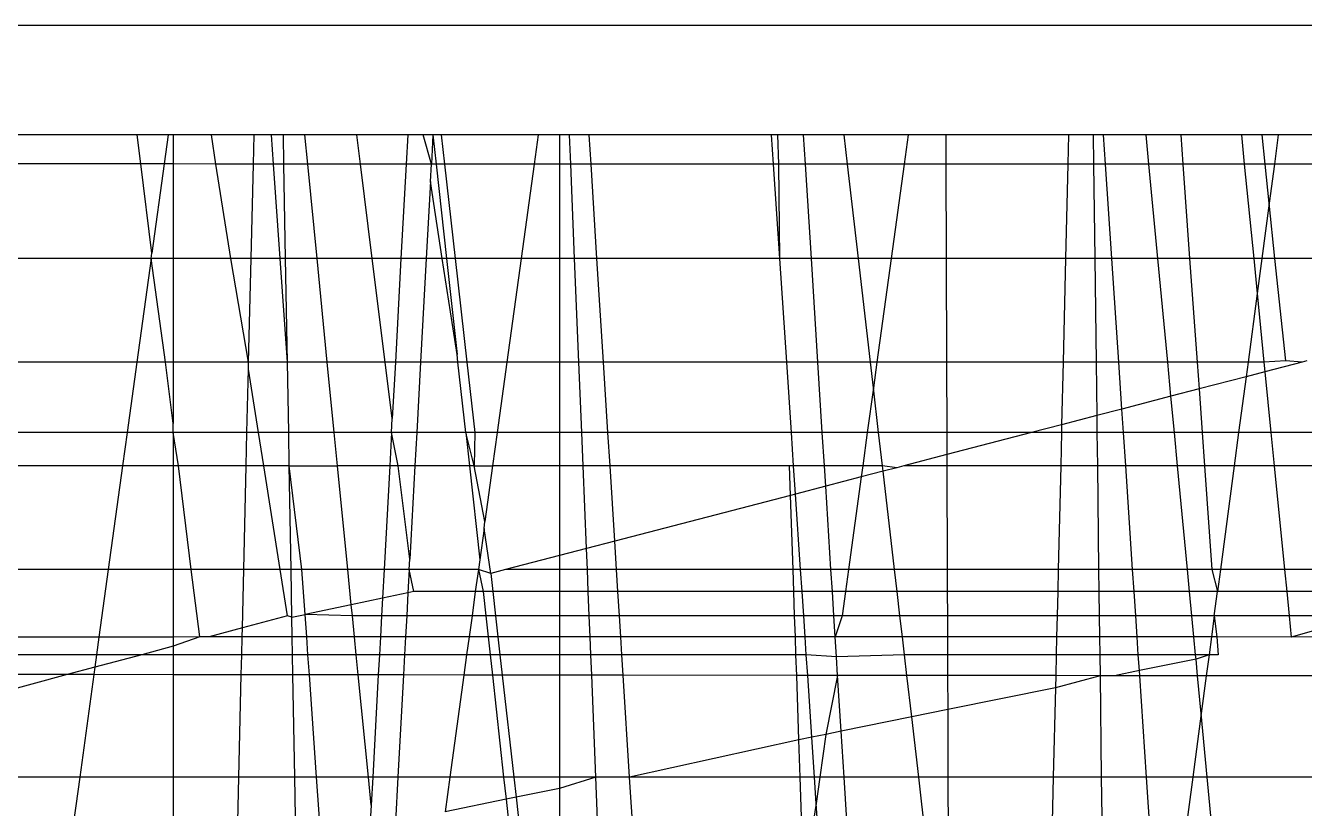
# Model space of a CAD drawing. Extents: x -24961 to 905641, y -154323 to 635957.
# Drawn here: x 437984.27 to 437991.99, y -143404.93 to -143400.2 of the extents above; entities that cross this region are included whole.
import ezdxf

# ---------------------------------------------------------------- set-up
doc = ezdxf.new("R2010")
doc.units = 0
doc.header["$LTSCALE"] = 1000
doc.header["$MEASUREMENT"] = 0

msp = doc.modelspace()

# ---------------------------------------------------------------- linework, layer by layer
for p, q in [((438002.0688, -143400.1998), (437977.7156, -143400.1998)), ((437984.9433, -143400.8593), (437983.8381, -143400.8593)), ((437984.9653, -143401.0356), (437984.9433, -143400.8593)), ((437985.1309, -143400.8593), (437984.9433, -143400.8593)), ((437985.1309, -143400.8593), (437985.1066, -143401.0356)), ((437985.1612, -143400.8593), (437985.1309, -143400.8593)), ((437985.1612, -143400.8593), (437985.1612, -143401.0356)), ((437985.3923, -143400.8593), (437985.1612, -143400.8593)), ((437985.4202, -143401.0357), (437985.3923, -143400.8593)), ((437985.6501, -143400.8593), (437985.3923, -143400.8593)), ((437985.6459, -143401.0357), (437985.6501, -143400.8593)), ((437985.7556, -143400.8593), (437985.6501, -143400.8593)), ((437985.768, -143401.0357), (437985.7556, -143400.8593)), ((437985.8276, -143400.8593), (437985.7556, -143400.8593)), ((437985.8307, -143401.0358), (437985.8276, -143400.8593)), ((437985.9566, -143400.8593), (437985.8276, -143400.8593)), ((437985.9741, -143401.0358), (437985.9566, -143400.8593)), ((437986.2708, -143400.8593), (437985.9566, -143400.8593)), ((437986.2929, -143401.0359), (437986.2708, -143400.8593)), ((437986.5783, -143400.8593), (437986.2708, -143400.8593)), ((437986.5783, -143400.8593), (437986.5687, -143401.0359)), ((437986.6719, -143400.8593), (437986.5783, -143400.8593)), ((437986.7211, -143401.036), (437986.6719, -143400.8593)), ((437986.7308, -143400.8593), (437986.6719, -143400.8593)), ((437986.7308, -143400.8593), (437986.7211, -143401.036)), ((437986.7308, -143400.8593), (437986.7502, -143401.036)), ((437986.7807, -143400.8593), (437986.7308, -143400.8593)), ((437986.7807, -143400.8593), (437986.8007, -143401.036)), ((437987.366, -143400.8593), (437986.7807, -143400.8593)), ((437987.366, -143400.8593), (437987.3417, -143401.0361)), ((437987.4945, -143400.8593), (437987.366, -143400.8593)), ((437987.4945, -143400.8593), (437987.4945, -143401.0361)), ((437987.5555, -143400.8593), (437987.4945, -143400.8593)), ((437987.5627, -143401.0361), (437987.5555, -143400.8593)), ((437987.6742, -143400.8593), (437987.5555, -143400.8593)), ((437987.6853, -143401.0362), (437987.6742, -143400.8593)), ((437988.7754, -143400.8593), (437987.6742, -143400.8593)), ((437988.7872, -143401.0364), (437988.7754, -143400.8593)), ((437988.8144, -143400.8593), (437988.7754, -143400.8593)), ((437988.8205, -143401.0364), (437988.8144, -143400.8593)), ((437988.969, -143400.8593), (437988.8144, -143400.8593)), ((437988.9801, -143401.0365), (437988.969, -143400.8593)), ((437989.2134, -143400.8593), (437988.969, -143400.8593)), ((437989.234, -143401.0365), (437989.2134, -143400.8593)), ((437989.6011, -143400.8593), (437989.2134, -143400.8593)), ((437989.6011, -143400.8593), (437989.5767, -143401.0366)), ((437989.8278, -143400.8593), (437989.6011, -143400.8593)), ((437989.8278, -143400.8593), (437989.8284, -143401.0367)), ((437990.5693, -143400.8593), (437989.8278, -143400.8593)), ((437990.5693, -143400.8593), (437990.5651, -143401.0368)), ((437990.7178, -143400.8593), (437990.5693, -143400.8593)), ((437990.7178, -143400.8593), (437990.7201, -143401.0369)), ((437990.7808, -143400.8593), (437990.7178, -143400.8593)), ((437990.7927, -143401.0369), (437990.7808, -143400.8593)), ((437991.0374, -143400.8593), (437990.7808, -143400.8593)), ((437991.0544, -143401.0369), (437991.0374, -143400.8593)), ((437991.2472, -143400.8593), (437991.0374, -143400.8593)), ((437991.2472, -143400.8593), (437991.26, -143401.037)), ((437991.6134, -143400.8593), (437991.2472, -143400.8593)), ((437991.6134, -143400.8593), (437991.631, -143401.0371)), ((437991.738, -143400.8593), (437991.6134, -143400.8593)), ((437991.7566, -143401.0371), (437991.738, -143400.8593)), ((437991.8362, -143400.8593), (437991.738, -143400.8593)), ((437991.8362, -143400.8593), (437991.8125, -143401.0371)), ((437992.0523, -143400.8593), (437991.8362, -143400.8593)), ((437984.9653, -143401.0356), (437983.8525, -143401.0353)), ((437985.0326, -143401.5739), (437984.9653, -143401.0356)), ((437985.1066, -143401.0356), (437984.9653, -143401.0356)), ((437985.1066, -143401.0356), (437985.0326, -143401.5739)), ((437985.1612, -143401.0356), (437985.1066, -143401.0356)), ((437985.1612, -143401.0356), (437985.1612, -143401.6058)), ((437985.4202, -143401.0357), (437985.1612, -143401.0356)), ((437985.5106, -143401.6058), (437985.4202, -143401.0357)), ((437985.6459, -143401.0357), (437985.4202, -143401.0357)), ((437985.6324, -143401.6058), (437985.6459, -143401.0357)), ((437985.768, -143401.0357), (437985.6459, -143401.0357)), ((437985.8079, -143401.6058), (437985.768, -143401.0357)), ((437985.8307, -143401.0358), (437985.768, -143401.0357)), ((437985.8408, -143401.6058), (437985.8307, -143401.0358)), ((437985.9741, -143401.0358), (437985.8307, -143401.0358)), ((437986.0305, -143401.6058), (437985.9741, -143401.0358)), ((437986.2929, -143401.0359), (437985.9741, -143401.0358)), ((437986.3641, -143401.6058), (437986.2929, -143401.0359)), ((437986.5687, -143401.0359), (437986.2929, -143401.0359)), ((437986.5687, -143401.0359), (437986.5376, -143401.6058)), ((437986.7211, -143401.036), (437986.5687, -143401.0359)), ((437986.7154, -143401.141), (437986.7211, -143401.036)), ((437986.7502, -143401.036), (437986.7211, -143401.036)), ((437986.7502, -143401.036), (437986.8129, -143401.6058)), ((437986.8007, -143401.036), (437986.7502, -143401.036)), ((437986.8007, -143401.036), (437986.8651, -143401.6058)), ((437987.3417, -143401.0361), (437986.8007, -143401.036)), ((437987.3417, -143401.0361), (437987.2633, -143401.6058)), ((437987.4945, -143401.0361), (437987.3417, -143401.0361)), ((437987.4945, -143401.0361), (437987.4945, -143401.6058)), ((437987.5627, -143401.0361), (437987.4945, -143401.0361)), ((437987.5861, -143401.6058), (437987.5627, -143401.0361)), ((437987.6853, -143401.0362), (437987.5627, -143401.0361)), ((437987.7212, -143401.6058), (437987.6853, -143401.0362)), ((437988.7872, -143401.0364), (437987.6853, -143401.0362)), ((437988.8253, -143401.6058), (437988.7872, -143401.0364)), ((437988.8205, -143401.0364), (437988.7872, -143401.0364)), ((437988.8253, -143401.6058), (437988.8205, -143401.0364)), ((437988.9801, -143401.0365), (437988.8205, -143401.0364)), ((437989.016, -143401.6058), (437988.9801, -143401.0365)), ((437989.234, -143401.0365), (437988.9801, -143401.0365)), ((437989.3001, -143401.6058), (437989.234, -143401.0365)), ((437989.5767, -143401.0366), (437989.234, -143401.0365)), ((437989.5767, -143401.0366), (437989.4984, -143401.6058)), ((437989.8284, -143401.0367), (437989.5767, -143401.0366)), ((437989.8284, -143401.0367), (437989.8303, -143401.6058)), ((437990.5651, -143401.0368), (437989.8284, -143401.0367)), ((437990.5651, -143401.0368), (437990.5515, -143401.6058)), ((437990.7201, -143401.0369), (437990.5651, -143401.0368)), ((437990.7201, -143401.0369), (437990.7273, -143401.6058)), ((437990.7927, -143401.0369), (437990.7201, -143401.0369)), ((437990.8307, -143401.6058), (437990.7927, -143401.0369)), ((437991.0544, -143401.0369), (437990.7927, -143401.0369)), ((437991.1086, -143401.6058), (437991.0544, -143401.0369)), ((437991.26, -143401.037), (437991.0544, -143401.0369)), ((437991.26, -143401.037), (437991.3008, -143401.6058)), ((437991.631, -143401.0371), (437991.26, -143401.037)), ((437991.631, -143401.0371), (437991.6874, -143401.6058)), ((437991.7566, -143401.0371), (437991.631, -143401.0371)), ((437991.7812, -143401.2717), (437991.7566, -143401.0371)), ((437991.8125, -143401.0371), (437991.7566, -143401.0371)), ((437991.8125, -143401.0371), (437991.7812, -143401.2717)), ((437992.0635, -143401.0371), (437991.8125, -143401.0371)), ((437986.7154, -143401.141), (437986.69, -143401.6058)), ((437986.7871, -143401.6058), (437986.7154, -143401.141)), ((437991.7812, -143401.2717), (437991.7367, -143401.6058)), ((437991.8162, -143401.6058), (437991.7812, -143401.2717)), ((437985.0282, -143401.6058), (437983.8993, -143401.6058)), ((437985.0282, -143401.6058), (437984.942, -143402.2322)), ((437985.0282, -143401.6058), (437985.0326, -143401.5739)), ((437985.1148, -143402.2322), (437985.0282, -143401.6058)), ((437985.1612, -143401.6058), (437985.0282, -143401.6058)), ((437985.1612, -143401.6058), (437985.1612, -143402.2322)), ((437985.5106, -143401.6058), (437985.1612, -143401.6058)), ((437985.6175, -143402.2322), (437985.5106, -143401.6058)), ((437985.6324, -143401.6058), (437985.5106, -143401.6058)), ((437985.6175, -143402.2322), (437985.6324, -143401.6058)), ((437985.8079, -143401.6058), (437985.6324, -143401.6058)), ((437985.8519, -143402.2322), (437985.8079, -143401.6058)), ((437985.8408, -143401.6058), (437985.8079, -143401.6058)), ((437985.8519, -143402.2322), (437985.8408, -143401.6058)), ((437986.0305, -143401.6058), (437985.8408, -143401.6058)), ((437986.0925, -143402.2322), (437986.0305, -143401.6058)), ((437986.3641, -143401.6058), (437986.0305, -143401.6058)), ((437986.4423, -143402.2322), (437986.3641, -143401.6058)), ((437986.5376, -143401.6058), (437986.3641, -143401.6058)), ((437986.5376, -143401.6058), (437986.5034, -143402.2322)), ((437986.69, -143401.6058), (437986.5376, -143401.6058)), ((437986.69, -143401.6058), (437986.6558, -143402.2322)), ((437986.7871, -143401.6058), (437986.69, -143401.6058)), ((437986.8768, -143402.1867), (437986.7871, -143401.6058)), ((437986.8129, -143401.6058), (437986.7871, -143401.6058)), ((437986.8129, -143401.6058), (437986.8768, -143402.1867)), ((437986.8651, -143401.6058), (437986.8129, -143401.6058)), ((437986.8651, -143401.6058), (437986.9359, -143402.2322)), ((437987.2633, -143401.6058), (437986.8651, -143401.6058)), ((437987.2633, -143401.6058), (437987.1771, -143402.2322)), ((437987.4945, -143401.6058), (437987.2633, -143401.6058)), ((437987.4945, -143401.6058), (437987.4945, -143402.2322)), ((437987.5861, -143401.6058), (437987.4945, -143401.6058)), ((437987.6118, -143402.2322), (437987.5861, -143401.6058)), ((437987.7212, -143401.6058), (437987.5861, -143401.6058)), ((437987.7606, -143402.2322), (437987.7212, -143401.6058)), ((437988.8253, -143401.6058), (437987.7212, -143401.6058)), ((437989.016, -143401.6058), (437988.8253, -143401.6058)), ((437988.8672, -143402.2322), (437988.8253, -143401.6058)), ((437989.0554, -143402.2322), (437989.016, -143401.6058)), ((437989.3001, -143401.6058), (437989.016, -143401.6058)), ((437989.373, -143402.2322), (437989.3001, -143401.6058)), ((437989.4984, -143401.6058), (437989.3001, -143401.6058)), ((437989.4984, -143401.6058), (437989.4122, -143402.2322)), ((437989.8303, -143401.6058), (437989.4984, -143401.6058)), ((437989.8303, -143401.6058), (437989.8324, -143402.2322)), ((437990.5515, -143401.6058), (437989.8303, -143401.6058)), ((437990.5515, -143401.6058), (437990.5367, -143402.2322)), ((437990.7273, -143401.6058), (437990.5515, -143401.6058)), ((437990.7273, -143401.6058), (437990.7353, -143402.2322)), ((437990.8307, -143401.6058), (437990.7273, -143401.6058)), ((437990.8726, -143402.2322), (437990.8307, -143401.6058)), ((437991.1086, -143401.6058), (437990.8307, -143401.6058)), ((437991.1683, -143402.2322), (437991.1086, -143401.6058)), ((437991.3008, -143401.6058), (437991.1086, -143401.6058)), ((437991.3008, -143401.6058), (437991.3458, -143402.2322)), ((437991.6874, -143401.6058), (437991.3008, -143401.6058)), ((437991.6874, -143401.6058), (437991.7084, -143401.8176)), ((437991.7367, -143401.6058), (437991.6874, -143401.6058)), ((437991.7367, -143401.6058), (437991.7084, -143401.8176)), ((437991.8162, -143401.6058), (437991.7367, -143401.6058)), ((437991.8811, -143402.2249), (437991.8162, -143401.6058)), ((437992.0994, -143401.6058), (437991.8162, -143401.6058)), ((437991.7084, -143401.8176), (437991.6532, -143402.2322)), ((437991.7084, -143401.8176), (437991.7496, -143402.2322)), ((437984.942, -143402.2322), (437983.9506, -143402.2322)), ((437984.942, -143402.2322), (437984.8835, -143402.6577)), ((437985.1148, -143402.2322), (437984.942, -143402.2322)), ((437985.1612, -143402.6034), (437985.1148, -143402.2322)), ((437985.1612, -143402.2322), (437985.1148, -143402.2322)), ((437985.1612, -143402.2322), (437985.1612, -143402.6034)), ((437985.6175, -143402.2322), (437985.1612, -143402.2322)), ((437985.6165, -143402.2737), (437985.6175, -143402.2322)), ((437985.8519, -143402.2322), (437985.6175, -143402.2322)), ((437985.8594, -143402.6577), (437985.8519, -143402.2322)), ((437986.0925, -143402.2322), (437985.8519, -143402.2322)), ((437986.1346, -143402.6577), (437986.0925, -143402.2322)), ((437986.4423, -143402.2322), (437986.0925, -143402.2322)), ((437986.4848, -143402.5724), (437986.4423, -143402.2322)), ((437986.5034, -143402.2322), (437986.4423, -143402.2322)), ((437986.5034, -143402.2322), (437986.4848, -143402.5724)), ((437986.6558, -143402.2322), (437986.5034, -143402.2322)), ((437986.6558, -143402.2322), (437986.6326, -143402.6577)), ((437986.8818, -143402.2322), (437986.6558, -143402.2322)), ((437986.8818, -143402.2322), (437986.8768, -143402.1867)), ((437986.9286, -143402.6577), (437986.8818, -143402.2322)), ((437986.9359, -143402.2322), (437986.8818, -143402.2322)), ((437986.9359, -143402.2322), (437986.984, -143402.6577)), ((437987.1771, -143402.2322), (437986.9359, -143402.2322)), ((437987.1771, -143402.2322), (437987.1186, -143402.6577)), ((437987.4945, -143402.2322), (437987.1771, -143402.2322)), ((437987.4945, -143402.2322), (437987.4945, -143402.6577)), ((437987.6118, -143402.2322), (437987.4945, -143402.2322)), ((437987.6292, -143402.6577), (437987.6118, -143402.2322)), ((437987.7606, -143402.2322), (437987.6118, -143402.2322)), ((437987.7874, -143402.6577), (437987.7606, -143402.2322)), ((437988.8672, -143402.2322), (437987.7606, -143402.2322)), ((437988.8957, -143402.6577), (437988.8672, -143402.2322)), ((437989.0554, -143402.2322), (437988.8672, -143402.2322)), ((437989.0822, -143402.6577), (437989.0554, -143402.2322)), ((437989.373, -143402.2322), (437989.0554, -143402.2322)), ((437989.3909, -143402.3867), (437989.373, -143402.2322)), ((437989.4122, -143402.2322), (437989.373, -143402.2322)), ((437989.4122, -143402.2322), (437989.3909, -143402.3867)), ((437989.8324, -143402.2322), (437989.4122, -143402.2322)), ((437989.8324, -143402.2322), (437989.8338, -143402.6577)), ((437990.5367, -143402.2322), (437989.8324, -143402.2322)), ((437990.5367, -143402.2322), (437990.5277, -143402.6104)), ((437990.7353, -143402.2322), (437990.5367, -143402.2322)), ((437990.7353, -143402.2322), (437990.7394, -143402.5553)), ((437990.8726, -143402.2322), (437990.7353, -143402.2322)), ((437990.8916, -143402.5157), (437990.8726, -143402.2322)), ((437991.1683, -143402.2322), (437990.8726, -143402.2322)), ((437991.188, -143402.4385), (437991.1683, -143402.2322)), ((437991.3458, -143402.2322), (437991.1683, -143402.2322)), ((437991.3458, -143402.2322), (437991.3574, -143402.3944)), ((437991.6532, -143402.2322), (437991.3458, -143402.2322)), ((437991.6532, -143402.2322), (437991.6414, -143402.3204)), ((437991.7496, -143402.2322), (437991.6532, -143402.2322)), ((437991.8811, -143402.2249), (437991.7496, -143402.2322)), ((437991.7496, -143402.2322), (437991.7554, -143402.2907)), ((437991.9801, -143402.2322), (437991.7554, -143402.2907)), ((437991.9801, -143402.2322), (437991.8811, -143402.2249)), ((437992.0077, -143402.225), (437991.9801, -143402.2322)), ((437985.6074, -143402.6577), (437985.6165, -143402.2737)), ((437985.6774, -143402.6577), (437985.6165, -143402.2737)), ((437991.7554, -143402.2907), (437991.6414, -143402.3204)), ((437991.7554, -143402.2907), (437991.7918, -143402.6577)), ((437989.3909, -143402.3867), (437989.3537, -143402.6577)), ((437989.4224, -143402.6577), (437989.3909, -143402.3867)), ((437991.6414, -143402.3204), (437991.3574, -143402.3944)), ((437991.6414, -143402.3204), (437991.5965, -143402.6577)), ((437991.188, -143402.4385), (437990.8916, -143402.5157)), ((437991.3574, -143402.3944), (437991.188, -143402.4385)), ((437991.2089, -143402.6577), (437991.188, -143402.4385)), ((437991.3574, -143402.3944), (437991.3763, -143402.6577)), ((437990.8916, -143402.5157), (437990.7394, -143402.5553)), ((437990.9011, -143402.6577), (437990.8916, -143402.5157)), ((437985.1612, -143402.6577), (437985.1612, -143402.6034)), ((437986.4802, -143402.6577), (437986.4848, -143402.5724)), ((437990.5277, -143402.6104), (437990.3461, -143402.6577)), ((437990.5277, -143402.6104), (437990.5265, -143402.6577)), ((437990.7394, -143402.5553), (437990.5277, -143402.6104)), ((437990.7394, -143402.5553), (437990.7407, -143402.6577)), ((437984.8835, -143402.6577), (437983.9855, -143402.6577)), ((437984.8835, -143402.6577), (437984.8558, -143402.8586)), ((437985.1612, -143402.6577), (437984.8835, -143402.6577)), ((437985.1931, -143402.8586), (437985.1612, -143402.6577)), ((437985.1612, -143402.6577), (437985.1612, -143402.8586)), ((437985.6074, -143402.6577), (437985.1612, -143402.6577)), ((437985.6026, -143402.8586), (437985.6074, -143402.6577)), ((437985.6774, -143402.6577), (437985.6074, -143402.6577)), ((437985.7092, -143402.8586), (437985.6774, -143402.6577)), ((437985.8594, -143402.6577), (437985.6774, -143402.6577)), ((437985.8629, -143402.8586), (437985.8594, -143402.6577)), ((437986.1346, -143402.6577), (437985.8594, -143402.6577)), ((437986.1545, -143402.8586), (437986.1346, -143402.6577)), ((437986.4802, -143402.6577), (437986.1346, -143402.6577)), ((437986.4802, -143402.6577), (437986.4692, -143402.8586)), ((437986.5206, -143402.8586), (437986.4802, -143402.6577)), ((437986.6326, -143402.6577), (437986.4802, -143402.6577)), ((437986.6326, -143402.6577), (437986.6216, -143402.8586)), ((437986.9286, -143402.6577), (437986.6326, -143402.6577)), ((437986.9805, -143402.8586), (437986.9286, -143402.6577)), ((437986.9286, -143402.6577), (437986.9507, -143402.8586)), ((437986.984, -143402.6577), (437986.9286, -143402.6577)), ((437986.984, -143402.6577), (437986.9805, -143402.8586)), ((437987.1186, -143402.6577), (437986.984, -143402.6577)), ((437987.1186, -143402.6577), (437987.0909, -143402.8586)), ((437987.4945, -143402.6577), (437987.1186, -143402.6577)), ((437987.4945, -143402.6577), (437987.4945, -143402.8586)), ((437987.6292, -143402.6577), (437987.4945, -143402.6577)), ((437987.6375, -143402.8586), (437987.6292, -143402.6577)), ((437987.7874, -143402.6577), (437987.6292, -143402.6577)), ((437987.8001, -143402.8586), (437987.7874, -143402.6577)), ((437988.8957, -143402.6577), (437987.7874, -143402.6577)), ((437988.9091, -143402.8586), (437988.8957, -143402.6577)), ((437989.0822, -143402.6577), (437988.8957, -143402.6577)), ((437989.0949, -143402.8586), (437989.0822, -143402.6577)), ((437989.3537, -143402.6577), (437989.0822, -143402.6577)), ((437989.3537, -143402.6577), (437989.326, -143402.8586)), ((437989.4224, -143402.6577), (437989.3537, -143402.6577)), ((437989.4458, -143402.8586), (437989.4224, -143402.6577)), ((437989.8338, -143402.6577), (437989.4224, -143402.6577)), ((437989.8338, -143402.6577), (437989.8343, -143402.791)), ((437990.3461, -143402.6577), (437989.8338, -143402.6577)), ((437990.3461, -143402.6577), (437989.8343, -143402.791)), ((437990.5265, -143402.6577), (437990.3461, -143402.6577)), ((437990.5265, -143402.6577), (437990.5218, -143402.8586)), ((437990.7407, -143402.6577), (437990.5265, -143402.6577)), ((437990.7407, -143402.6577), (437990.7432, -143402.8586)), ((437990.9011, -143402.6577), (437990.7407, -143402.6577)), ((437990.9145, -143402.8586), (437990.9011, -143402.6577)), ((437991.2089, -143402.6577), (437990.9011, -143402.6577)), ((437991.228, -143402.8586), (437991.2089, -143402.6577)), ((437991.3763, -143402.6577), (437991.2089, -143402.6577)), ((437991.3763, -143402.6577), (437991.3907, -143402.8586)), ((437991.5965, -143402.6577), (437991.3763, -143402.6577)), ((437991.5965, -143402.6577), (437991.5697, -143402.8586)), ((437991.7918, -143402.6577), (437991.5965, -143402.6577)), ((437991.7918, -143402.6577), (437991.8117, -143402.8586)), ((437992.1658, -143402.6577), (437991.7918, -143402.6577)), ((437989.8343, -143402.791), (437989.5746, -143402.8586)), ((437989.8343, -143402.791), (437989.8345, -143402.8586)), ((437984.8558, -143402.8586), (437984.002, -143402.8586)), ((437984.8558, -143402.8586), (437984.7697, -143403.485)), ((437985.1612, -143402.8586), (437984.8558, -143402.8586)), ((437985.1612, -143402.8586), (437985.1612, -143403.485)), ((437985.1931, -143402.8586), (437985.1612, -143402.8586)), ((437985.2713, -143403.485), (437985.1931, -143402.8586)), ((437985.6026, -143402.8586), (437985.1931, -143402.8586)), ((437985.5877, -143403.485), (437985.6026, -143402.8586)), ((437985.7092, -143402.8586), (437985.6026, -143402.8586)), ((437985.8085, -143403.485), (437985.7092, -143402.8586)), ((437985.8629, -143402.8586), (437985.7092, -143402.8586)), ((437985.9396, -143403.485), (437985.8629, -143402.8586)), ((437985.874, -143403.485), (437985.8629, -143402.8586)), ((437985.8629, -143402.8586), (437986.1545, -143402.8586)), ((437986.2165, -143403.485), (437986.1545, -143402.8586)), ((437986.4692, -143402.8586), (437986.1545, -143402.8586)), ((437986.4692, -143402.8586), (437986.435, -143403.485)), ((437986.5206, -143402.8586), (437986.4692, -143402.8586)), ((437986.5909, -143403.4216), (437986.5206, -143402.8586)), ((437986.6216, -143402.8586), (437986.5206, -143402.8586)), ((437986.6216, -143402.8586), (437986.5909, -143403.4216)), ((437986.9507, -143402.8586), (437986.6216, -143402.8586)), ((437986.9507, -143402.8586), (437987.013, -143403.4251)), ((437986.9805, -143402.8586), (437986.9507, -143402.8586)), ((437987.0447, -143403.1949), (437986.9805, -143402.8586)), ((437986.9805, -143402.8586), (437987.0909, -143402.8586)), ((437987.0909, -143402.8586), (437987.0447, -143403.1949)), ((437987.4945, -143402.8586), (437987.0909, -143402.8586)), ((437987.4945, -143402.8586), (437987.4945, -143403.4002)), ((437987.6375, -143402.8586), (437987.4945, -143402.8586)), ((437987.6579, -143403.3577), (437987.6375, -143402.8586)), ((437987.8001, -143402.8586), (437987.6375, -143402.8586)), ((437987.8287, -143403.3132), (437987.8001, -143402.8586)), ((437988.8837, -143402.8586), (437987.8001, -143402.8586)), ((437988.9091, -143402.8586), (437988.8837, -143402.8586)), ((437988.8899, -143403.0369), (437988.8837, -143402.8586)), ((437988.9205, -143403.0289), (437988.9091, -143402.8586)), ((437989.0949, -143402.8586), (437988.9091, -143402.8586)), ((437989.1026, -143402.9815), (437989.0949, -143402.8586)), ((437989.326, -143402.8586), (437989.0949, -143402.8586)), ((437989.3168, -143402.9257), (437989.1026, -143402.9815)), ((437989.3168, -143402.9257), (437989.2398, -143403.485)), ((437989.326, -143402.8586), (437989.3168, -143402.9257)), ((437989.4496, -143402.8912), (437989.3168, -143402.9257)), ((437989.4458, -143402.8586), (437989.326, -143402.8586)), ((437989.4496, -143402.8912), (437989.4458, -143402.8586)), ((437989.5318, -143402.8698), (437989.4458, -143402.8586)), ((437989.5318, -143402.8698), (437989.4496, -143402.8912)), ((437989.5186, -143403.485), (437989.4496, -143402.8912)), ((437989.5746, -143402.8586), (437989.5318, -143402.8698)), ((437989.8345, -143402.8586), (437989.5746, -143402.8586)), ((437989.8345, -143402.8586), (437989.8366, -143403.485)), ((437990.5218, -143402.8586), (437989.8345, -143402.8586)), ((437990.5218, -143402.8586), (437990.5069, -143403.485)), ((437990.7432, -143402.8586), (437990.5218, -143402.8586)), ((437990.7432, -143402.8586), (437990.7512, -143403.485)), ((437990.9145, -143402.8586), (437990.7432, -143402.8586)), ((437990.9565, -143403.485), (437990.9145, -143402.8586)), ((437991.228, -143402.8586), (437990.9145, -143402.8586)), ((437991.2877, -143403.485), (437991.228, -143402.8586)), ((437991.3907, -143402.8586), (437991.228, -143402.8586)), ((437991.3907, -143402.8586), (437991.4357, -143403.485)), ((437991.5697, -143402.8586), (437991.3907, -143402.8586)), ((437991.5697, -143402.8586), (437991.4862, -143403.485)), ((437991.8117, -143402.8586), (437991.5697, -143402.8586)), ((437991.8117, -143402.8586), (437991.8739, -143403.485)), ((437992.1785, -143402.8586), (437991.8117, -143402.8586)), ((437989.1026, -143402.9815), (437988.9205, -143403.0289)), ((437989.1343, -143403.485), (437989.1026, -143402.9815)), ((437988.8899, -143403.0369), (437987.8287, -143403.3132)), ((437988.9205, -143403.0289), (437988.8899, -143403.0369)), ((437988.9054, -143403.485), (437988.8899, -143403.0369)), ((437988.951, -143403.485), (437988.9205, -143403.0289)), ((437987.0389, -143403.237), (437987.013, -143403.4251)), ((437987.0389, -143403.237), (437987.0447, -143403.1949)), ((437987.0807, -143403.508), (437987.0389, -143403.237)), ((437987.8287, -143403.3132), (437987.6579, -143403.3577)), ((437987.8395, -143403.485), (437987.8287, -143403.3132)), ((437987.6579, -143403.3577), (437987.4945, -143403.4002)), ((437987.6631, -143403.485), (437987.6579, -143403.3577)), ((437986.5875, -143403.485), (437986.5909, -143403.4216)), ((437987.013, -143403.4251), (437987.0048, -143403.485)), ((437987.4945, -143403.4002), (437987.169, -143403.485)), ((437987.4945, -143403.4002), (437987.4945, -143403.485)), ((437984.7697, -143403.485), (437984.0534, -143403.485)), ((437984.7697, -143403.485), (437984.7136, -143403.8928)), ((437985.1612, -143403.485), (437984.7697, -143403.485)), ((437985.1612, -143403.485), (437985.1612, -143403.8927)), ((437985.2713, -143403.485), (437985.1612, -143403.485)), ((437985.322, -143403.8902), (437985.2713, -143403.485)), ((437985.5877, -143403.485), (437985.2713, -143403.485)), ((437985.5794, -143403.836), (437985.5877, -143403.485)), ((437985.8085, -143403.485), (437985.5877, -143403.485)), ((437985.8526, -143403.7634), (437985.8085, -143403.485)), ((437985.874, -143403.485), (437985.8085, -143403.485)), ((437985.8791, -143403.7728), (437985.874, -143403.485)), ((437985.9396, -143403.485), (437985.874, -143403.485)), ((437985.9586, -143403.756), (437985.9396, -143403.485)), ((437986.2165, -143403.485), (437985.9396, -143403.485)), ((437986.2375, -143403.6972), (437986.2165, -143403.485)), ((437986.435, -143403.485), (437986.2165, -143403.485)), ((437986.435, -143403.485), (437986.4256, -143403.6576)), ((437986.5875, -143403.485), (437986.435, -143403.485)), ((437986.5875, -143403.485), (437986.5798, -143403.6251)), ((437986.6154, -143403.6176), (437986.5875, -143403.485)), ((437987.0048, -143403.485), (437986.5875, -143403.485)), ((437987.0048, -143403.485), (437986.9865, -143403.6176)), ((437987.0048, -143403.485), (437987.0342, -143403.6176)), ((437987.0807, -143403.508), (437987.0048, -143403.485)), ((437987.169, -143403.485), (437987.0807, -143403.508)), ((437987.0807, -143403.508), (437987.0924, -143403.6176)), ((437987.4945, -143403.485), (437987.169, -143403.485)), ((437987.6631, -143403.485), (437987.4945, -143403.485)), ((437987.4945, -143403.485), (437987.4945, -143403.6176)), ((437987.8395, -143403.485), (437987.6631, -143403.485)), ((437987.6686, -143403.6176), (437987.6631, -143403.485)), ((437988.9054, -143403.485), (437987.8395, -143403.485)), ((437987.8479, -143403.6176), (437987.8395, -143403.485)), ((437988.951, -143403.485), (437988.9054, -143403.485)), ((437988.91, -143403.6176), (437988.9054, -143403.485)), ((437989.1343, -143403.485), (437988.951, -143403.485)), ((437988.9599, -143403.6176), (437988.951, -143403.485)), ((437989.2398, -143403.485), (437989.1343, -143403.485)), ((437989.1427, -143403.6176), (437989.1343, -143403.485)), ((437989.2398, -143403.485), (437989.2216, -143403.6176)), ((437989.5186, -143403.485), (437989.2398, -143403.485)), ((437989.8366, -143403.485), (437989.5186, -143403.485)), ((437989.534, -143403.6176), (437989.5186, -143403.485)), ((437990.5069, -143403.485), (437989.8366, -143403.485)), ((437989.8366, -143403.485), (437989.837, -143403.6176)), ((437990.5069, -143403.485), (437990.5037, -143403.6176)), ((437990.7512, -143403.485), (437990.5069, -143403.485)), ((437990.9565, -143403.485), (437990.7512, -143403.485)), ((437990.7512, -143403.485), (437990.7529, -143403.6176)), ((437991.2877, -143403.485), (437990.9565, -143403.485)), ((437990.9653, -143403.6176), (437990.9565, -143403.485)), ((437991.4357, -143403.485), (437991.2877, -143403.485)), ((437991.3004, -143403.6176), (437991.2877, -143403.485)), ((437991.4357, -143403.485), (437991.4686, -143403.6176)), ((437991.4862, -143403.485), (437991.4357, -143403.485)), ((437991.4862, -143403.485), (437991.4686, -143403.6176)), ((437991.8739, -143403.485), (437991.4862, -143403.485)), ((437991.8739, -143403.485), (437991.887, -143403.6176)), ((437992.1611, -143403.485), (437991.8739, -143403.485)), ((437986.5798, -143403.6251), (437986.4256, -143403.6576)), ((437986.5798, -143403.6251), (437986.5723, -143403.7634)), ((437986.6154, -143403.6176), (437986.5798, -143403.6251)), ((437986.9865, -143403.6176), (437986.6154, -143403.6176)), ((437986.9865, -143403.6176), (437986.9665, -143403.7634)), ((437987.0342, -143403.6176), (437986.9865, -143403.6176)), ((437987.0924, -143403.6176), (437987.0342, -143403.6176)), ((437987.0342, -143403.6176), (437987.0502, -143403.7634)), ((437987.4945, -143403.6176), (437987.0924, -143403.6176)), ((437987.0924, -143403.6176), (437987.1089, -143403.7634)), ((437987.6686, -143403.6176), (437987.4945, -143403.6176)), ((437987.4945, -143403.6176), (437987.4945, -143403.7634)), ((437987.8479, -143403.6176), (437987.6686, -143403.6176)), ((437987.6746, -143403.7634), (437987.6686, -143403.6176)), ((437988.91, -143403.6176), (437987.8479, -143403.6176)), ((437987.857, -143403.7634), (437987.8479, -143403.6176)), ((437988.9599, -143403.6176), (437988.91, -143403.6176)), ((437988.9151, -143403.7634), (437988.91, -143403.6176)), ((437989.1427, -143403.6176), (437988.9599, -143403.6176)), ((437988.9696, -143403.7634), (437988.9599, -143403.6176)), ((437989.2216, -143403.6176), (437989.1427, -143403.6176)), ((437989.1519, -143403.7634), (437989.1427, -143403.6176)), ((437989.2216, -143403.6176), (437989.2016, -143403.7634)), ((437989.534, -143403.6176), (437989.2216, -143403.6176)), ((437989.837, -143403.6176), (437989.534, -143403.6176)), ((437989.551, -143403.7634), (437989.534, -143403.6176)), ((437990.5037, -143403.6176), (437989.837, -143403.6176)), ((437989.837, -143403.6176), (437989.8375, -143403.7634)), ((437990.5037, -143403.6176), (437990.5003, -143403.7634)), ((437990.7529, -143403.6176), (437990.5037, -143403.6176)), ((437990.9653, -143403.6176), (437990.7529, -143403.6176)), ((437990.7529, -143403.6176), (437990.7548, -143403.7634)), ((437991.3004, -143403.6176), (437990.9653, -143403.6176)), ((437990.9751, -143403.7634), (437990.9653, -143403.6176)), ((437991.4686, -143403.6176), (437991.3004, -143403.6176)), ((437991.3143, -143403.7634), (437991.3004, -143403.6176)), ((437991.4491, -143403.7634), (437991.4686, -143403.6176)), ((437991.887, -143403.6176), (437991.4686, -143403.6176)), ((437991.887, -143403.6176), (437991.9015, -143403.7634)), ((437992.1611, -143403.6176), (437991.887, -143403.6176)), ((437986.2375, -143403.6972), (437985.9586, -143403.756)), ((437986.4256, -143403.6576), (437986.2375, -143403.6972)), ((437986.2441, -143403.7634), (437986.2375, -143403.6972)), ((437986.4256, -143403.6576), (437986.4198, -143403.7634)), ((437985.8526, -143403.7634), (437985.5794, -143403.836)), ((437985.8791, -143403.7728), (437985.8526, -143403.7634)), ((437985.8791, -143403.7728), (437985.9586, -143403.756)), ((437985.8812, -143403.8902), (437985.8791, -143403.7728)), ((437986.2441, -143403.7634), (437985.9586, -143403.756)), ((437985.968, -143403.8902), (437985.9586, -143403.756)), ((437986.4198, -143403.7634), (437986.2441, -143403.7634)), ((437986.2566, -143403.8902), (437986.2441, -143403.7634)), ((437986.4198, -143403.7634), (437986.4129, -143403.8902)), ((437986.5723, -143403.7634), (437986.4198, -143403.7634)), ((437986.5723, -143403.7634), (437986.5653, -143403.8902)), ((437986.9665, -143403.7634), (437986.5723, -143403.7634)), ((437986.9665, -143403.7634), (437986.949, -143403.8902)), ((437987.0502, -143403.7634), (437986.9665, -143403.7634)), ((437987.1089, -143403.7634), (437987.0502, -143403.7634)), ((437987.0502, -143403.7634), (437987.0642, -143403.8902)), ((437987.4945, -143403.7634), (437987.1089, -143403.7634)), ((437987.1089, -143403.7634), (437987.1232, -143403.8902)), ((437987.6746, -143403.7634), (437987.4945, -143403.7634)), ((437987.4945, -143403.7634), (437987.4945, -143403.8902)), ((437987.6798, -143403.8902), (437987.6746, -143403.7634)), ((437987.857, -143403.7634), (437987.6746, -143403.7634)), ((437987.865, -143403.8902), (437987.857, -143403.7634)), ((437988.9151, -143403.7634), (437987.857, -143403.7634)), ((437988.9696, -143403.7634), (437988.9151, -143403.7634)), ((437988.9195, -143403.8902), (437988.9151, -143403.7634)), ((437989.1519, -143403.7634), (437988.9696, -143403.7634)), ((437988.9781, -143403.8902), (437988.9696, -143403.7634)), ((437989.2016, -143403.7634), (437989.1519, -143403.7634)), ((437989.1599, -143403.8902), (437989.1519, -143403.7634)), ((437989.2016, -143403.7634), (437989.1599, -143403.8902)), ((437989.551, -143403.7634), (437989.2016, -143403.7634)), ((437989.8375, -143403.7634), (437989.551, -143403.7634)), ((437989.5657, -143403.8902), (437989.551, -143403.7634)), ((437989.8375, -143403.7634), (437989.8379, -143403.8902)), ((437990.5003, -143403.7634), (437989.8375, -143403.7634)), ((437990.5003, -143403.7634), (437990.4972, -143403.8902)), ((437990.7548, -143403.7634), (437990.5003, -143403.7634)), ((437990.7548, -143403.7634), (437990.7564, -143403.8902)), ((437990.9751, -143403.7634), (437990.7548, -143403.7634)), ((437990.9836, -143403.8902), (437990.9751, -143403.7634)), ((437991.3143, -143403.7634), (437990.9751, -143403.7634)), ((437991.3264, -143403.8902), (437991.3143, -143403.7634)), ((437991.4491, -143403.7634), (437991.3143, -143403.7634)), ((437991.4491, -143403.7634), (437991.4322, -143403.8902)), ((437991.4491, -143403.7634), (437991.4648, -143403.8902)), ((437991.9015, -143403.7634), (437991.4491, -143403.7634)), ((437991.9015, -143403.7634), (437991.9143, -143403.8922)), ((437992.1611, -143403.7634), (437991.9015, -143403.7634)), ((437985.5794, -143403.836), (437985.3784, -143403.8902)), ((437985.5781, -143403.8902), (437985.5794, -143403.836)), ((437992.1611, -143403.8229), (437991.9143, -143403.8922)), ((437984.7136, -143403.8928), (437984.0868, -143403.8928)), ((437984.7136, -143403.8928), (437984.699, -143403.9989)), ((437985.1612, -143403.8927), (437984.7136, -143403.8928)), ((437985.322, -143403.8902), (437985.1612, -143403.9483)), ((437985.322, -143403.8902), (437985.1612, -143403.8927)), ((437985.1612, -143403.8927), (437985.1612, -143403.9483)), ((437985.3784, -143403.8902), (437985.322, -143403.8902)), ((437985.5781, -143403.8902), (437985.3784, -143403.8902)), ((437985.5755, -143403.9989), (437985.5781, -143403.8902)), ((437985.8812, -143403.8902), (437985.5781, -143403.8902)), ((437985.968, -143403.8902), (437985.8812, -143403.8902)), ((437985.8831, -143403.9989), (437985.8812, -143403.8902)), ((437986.2566, -143403.8902), (437985.968, -143403.8902)), ((437985.9757, -143403.9989), (437985.968, -143403.8902)), ((437986.4129, -143403.8902), (437986.2566, -143403.8902)), ((437986.2674, -143403.9989), (437986.2566, -143403.8902)), ((437986.4129, -143403.8902), (437986.407, -143403.9989)), ((437986.5653, -143403.8902), (437986.4129, -143403.8902)), ((437986.5653, -143403.8902), (437986.5594, -143403.9989)), ((437986.949, -143403.8902), (437986.5653, -143403.8902)), ((437986.949, -143403.8902), (437986.9341, -143403.9989)), ((437987.0642, -143403.8902), (437986.949, -143403.8902)), ((437987.0642, -143403.8902), (437987.0761, -143403.9989)), ((437987.1232, -143403.8902), (437987.0642, -143403.8902)), ((437987.1232, -143403.8902), (437987.1355, -143403.9989)), ((437987.4945, -143403.8902), (437987.1232, -143403.8902)), ((437987.4945, -143403.8902), (437987.4945, -143403.9989)), ((437987.6798, -143403.8902), (437987.4945, -143403.8902)), ((437987.6842, -143403.9989), (437987.6798, -143403.8902)), ((437987.865, -143403.8902), (437987.6798, -143403.8902)), ((437987.8719, -143403.9989), (437987.865, -143403.8902)), ((437988.9195, -143403.8902), (437987.865, -143403.8902)), ((437988.9232, -143403.9989), (437988.9195, -143403.8902)), ((437988.9781, -143403.8902), (437988.9195, -143403.8902)), ((437988.9854, -143403.9989), (437988.9781, -143403.8902)), ((437989.1599, -143403.8902), (437988.9781, -143403.8902)), ((437989.1675, -143404.0111), (437989.1599, -143403.8902)), ((437989.5657, -143403.8902), (437989.1599, -143403.8902)), ((437989.5784, -143403.9989), (437989.5657, -143403.8902)), ((437989.8379, -143403.8902), (437989.5657, -143403.8902)), ((437989.8379, -143403.8902), (437989.8383, -143403.9989)), ((437990.4972, -143403.8902), (437989.8379, -143403.8902)), ((437990.4972, -143403.8902), (437990.4947, -143403.9989)), ((437990.7564, -143403.8902), (437990.4972, -143403.8902)), ((437990.7564, -143403.8902), (437990.7578, -143403.9989)), ((437990.9836, -143403.8902), (437990.7564, -143403.8902)), ((437990.9908, -143403.9989), (437990.9836, -143403.8902)), ((437991.3264, -143403.8902), (437990.9836, -143403.8902)), ((437991.3367, -143403.9989), (437991.3264, -143403.8902)), ((437991.4322, -143403.8902), (437991.3264, -143403.8902)), ((437991.4322, -143403.8902), (437991.4177, -143403.9989)), ((437991.4648, -143403.8902), (437991.4322, -143403.8902)), ((437991.4648, -143403.8902), (437991.4726, -143403.9989)), ((437991.9143, -143403.8922), (437991.4648, -143403.8902)), ((437992.1611, -143403.8902), (437991.9143, -143403.8922)), ((437984.699, -143403.9989), (437984.0955, -143403.9989)), ((437984.972, -143403.9989), (437984.6885, -143404.0747)), ((437984.699, -143403.9989), (437984.6885, -143404.0747)), ((437984.972, -143403.9989), (437984.699, -143403.9989)), ((437985.1612, -143403.9483), (437984.972, -143403.9989)), ((437985.1612, -143403.9989), (437984.972, -143403.9989)), ((437985.1612, -143403.9483), (437985.1612, -143403.9989)), ((437985.1612, -143403.9989), (437985.1612, -143404.1199)), ((437985.5755, -143403.9989), (437985.1612, -143403.9989)), ((437985.5726, -143404.1203), (437985.5755, -143403.9989)), ((437985.8831, -143403.9989), (437985.5755, -143403.9989)), ((437985.8852, -143404.1207), (437985.8831, -143403.9989)), ((437985.9757, -143403.9989), (437985.8831, -143403.9989)), ((437985.9842, -143404.1208), (437985.9757, -143403.9989)), ((437986.2674, -143403.9989), (437985.9757, -143403.9989)), ((437986.2795, -143404.1211), (437986.2674, -143403.9989)), ((437986.407, -143403.9989), (437986.2674, -143403.9989)), ((437986.407, -143403.9989), (437986.4003, -143404.1212)), ((437986.5594, -143403.9989), (437986.407, -143403.9989)), ((437986.5594, -143403.9989), (437986.5527, -143404.1214)), ((437986.9341, -143403.9989), (437986.5594, -143403.9989)), ((437986.9341, -143403.9989), (437986.9172, -143404.1218)), ((437987.0761, -143403.9989), (437986.9341, -143403.9989)), ((437987.0761, -143403.9989), (437987.0897, -143404.122)), ((437987.1355, -143403.9989), (437987.0761, -143403.9989)), ((437987.1355, -143403.9989), (437987.1494, -143404.122)), ((437987.4945, -143403.9989), (437987.1355, -143403.9989)), ((437987.4945, -143403.9989), (437987.4945, -143404.1224)), ((437987.6842, -143403.9989), (437987.4945, -143403.9989)), ((437987.6893, -143404.1226), (437987.6842, -143403.9989)), ((437987.8719, -143403.9989), (437987.6842, -143403.9989)), ((437987.8797, -143404.1228), (437987.8719, -143403.9989)), ((437988.9232, -143403.9989), (437987.8719, -143403.9989)), ((437988.9276, -143404.1239), (437988.9232, -143403.9989)), ((437988.9854, -143403.9989), (437988.9232, -143403.9989)), ((437988.9938, -143404.124), (437988.9854, -143403.9989)), ((437989.1675, -143404.0111), (437988.9854, -143403.9989)), ((437989.5784, -143403.9989), (437989.1675, -143404.0111)), ((437989.1746, -143404.1242), (437989.1675, -143404.0111)), ((437989.593, -143404.1247), (437989.5784, -143403.9989)), ((437989.8383, -143403.9989), (437989.5784, -143403.9989)), ((437989.8383, -143403.9989), (437989.8387, -143404.1249)), ((437990.4947, -143403.9989), (437989.8383, -143403.9989)), ((437990.4947, -143403.9989), (437990.4917, -143404.1256)), ((437990.7578, -143403.9989), (437990.4947, -143403.9989)), ((437990.7578, -143403.9989), (437990.7594, -143404.1259)), ((437990.9908, -143403.9989), (437990.7578, -143403.9989)), ((437990.9973, -143404.0954), (437990.9908, -143403.9989)), ((437991.3367, -143403.9989), (437990.9908, -143403.9989)), ((437991.3393, -143404.026), (437991.3367, -143403.9989)), ((437991.4177, -143403.9989), (437991.3367, -143403.9989)), ((437991.4177, -143403.9989), (437991.3393, -143404.026)), ((437991.4177, -143403.9989), (437991.4007, -143404.1266)), ((437991.4726, -143403.9989), (437991.4177, -143403.9989)), ((437984.6885, -143404.0747), (437984.5221, -143404.1192)), ((437984.6885, -143404.0747), (437984.6824, -143404.1194)), ((437991.3393, -143404.026), (437990.9973, -143404.0954)), ((437991.3489, -143404.1265), (437991.3393, -143404.026)), ((437984.5221, -143404.1192), (437984.1053, -143404.1188)), ((437984.5221, -143404.1192), (437984.1143, -143404.2283)), ((437984.6824, -143404.1194), (437984.5221, -143404.1192)), ((437984.6824, -143404.1194), (437984.5973, -143404.7378)), ((437985.1612, -143404.1199), (437984.6824, -143404.1194)), ((437985.1612, -143404.1199), (437985.1612, -143404.7378)), ((437985.5726, -143404.1203), (437985.1612, -143404.1199)), ((437985.5579, -143404.7378), (437985.5726, -143404.1203)), ((437985.8852, -143404.1207), (437985.5726, -143404.1203)), ((437985.8962, -143404.7378), (437985.8852, -143404.1207)), ((437985.9842, -143404.1208), (437985.8852, -143404.1207)), ((437986.0275, -143404.7378), (437985.9842, -143404.1208)), ((437986.2795, -143404.1211), (437985.9842, -143404.1208)), ((437986.3405, -143404.7378), (437986.2795, -143404.1211)), ((437986.4003, -143404.1212), (437986.2795, -143404.1211)), ((437986.4003, -143404.1212), (437986.3666, -143404.7378)), ((437986.5527, -143404.1214), (437986.4003, -143404.1212)), ((437986.5527, -143404.1214), (437986.5191, -143404.7378)), ((437986.9172, -143404.1218), (437986.5527, -143404.1214)), ((437986.9172, -143404.1218), (437986.8324, -143404.7378)), ((437987.0897, -143404.122), (437986.9172, -143404.1218)), ((437987.0897, -143404.122), (437987.1574, -143404.7378)), ((437987.1494, -143404.122), (437987.0897, -143404.122)), ((437987.1494, -143404.122), (437987.219, -143404.7378)), ((437987.4945, -143404.1224), (437987.1494, -143404.122)), ((437987.4945, -143404.1224), (437987.4945, -143404.7378)), ((437987.6893, -143404.1226), (437987.4945, -143404.1224)), ((437987.7145, -143404.7378), (437987.6893, -143404.1226)), ((437987.8797, -143404.1228), (437987.6893, -143404.1226)), ((437987.9184, -143404.7378), (437987.8797, -143404.1228)), ((437988.9276, -143404.1239), (437987.8797, -143404.1228)), ((437988.9411, -143404.5129), (437988.9276, -143404.1239)), ((437988.9938, -143404.124), (437988.9276, -143404.1239)), ((437989.0187, -143404.4972), (437988.9938, -143404.124)), ((437989.1746, -143404.1242), (437988.9938, -143404.124)), ((437989.1746, -143404.1242), (437989.103, -143404.4801)), ((437989.1958, -143404.4612), (437989.1746, -143404.1242)), ((437989.593, -143404.1247), (437989.1746, -143404.1242)), ((437989.622, -143404.3747), (437989.593, -143404.1247)), ((437989.8387, -143404.1249), (437989.593, -143404.1247)), ((437989.8387, -143404.1249), (437989.8394, -143404.3305)), ((437990.4917, -143404.1256), (437989.8387, -143404.1249)), ((437990.4917, -143404.1256), (437990.4899, -143404.1984)), ((437990.7594, -143404.1259), (437990.4899, -143404.1984)), ((437990.7594, -143404.1259), (437990.4917, -143404.1256)), ((437990.7594, -143404.1259), (437990.7672, -143404.7378)), ((437990.8467, -143404.126), (437990.7594, -143404.1259)), ((437990.9973, -143404.0954), (437990.8467, -143404.126)), ((437990.9994, -143404.1262), (437990.8467, -143404.126)), ((437990.9994, -143404.1262), (437990.9973, -143404.0954)), ((437991.0403, -143404.7378), (437990.9994, -143404.1262)), ((437991.3489, -143404.1265), (437990.9994, -143404.1262)), ((437991.3705, -143404.3534), (437991.3489, -143404.1265)), ((437991.4007, -143404.1266), (437991.3489, -143404.1265)), ((437991.4007, -143404.1266), (437991.3705, -143404.3534)), ((437992.1611, -143404.1274), (437991.4007, -143404.1266)), ((437990.4899, -143404.1984), (437989.8394, -143404.3305)), ((437990.4899, -143404.1984), (437990.4771, -143404.7378)), ((437989.622, -143404.3747), (437989.1958, -143404.4612)), ((437989.8394, -143404.3305), (437989.622, -143404.3747)), ((437989.6642, -143404.7378), (437989.622, -143404.3747)), ((437989.8394, -143404.3305), (437989.8408, -143404.7378)), ((437991.3705, -143404.3534), (437991.3193, -143404.7378)), ((437991.4072, -143404.7378), (437991.3705, -143404.3534)), ((437989.1958, -143404.4612), (437989.103, -143404.4801)), ((437989.2132, -143404.7378), (437989.1958, -143404.4612)), ((437988.9411, -143404.5129), (437987.9184, -143404.7378)), ((437989.0187, -143404.4972), (437988.9411, -143404.5129)), ((437988.9489, -143404.7378), (437988.9411, -143404.5129)), ((437989.103, -143404.4801), (437989.0187, -143404.4972)), ((437989.0348, -143404.7378), (437989.0187, -143404.4972)), ((437989.103, -143404.4801), (437989.0675, -143404.7378)), ((437984.5973, -143404.7378), (437984.1561, -143404.7378)), ((437984.5973, -143404.7378), (437984.5111, -143405.3642)), ((437985.1612, -143404.7378), (437984.5973, -143404.7378)), ((437985.1612, -143404.7378), (437985.1612, -143405.2805)), ((437985.5579, -143404.7378), (437985.1612, -143404.7378)), ((437985.5469, -143405.2021), (437985.5579, -143404.7378)), ((437985.8962, -143404.7378), (437985.5579, -143404.7378)), ((437985.9031, -143405.1298), (437985.8962, -143404.7378)), ((437986.0275, -143404.7378), (437985.8962, -143404.7378)), ((437986.0528, -143405.0994), (437986.0275, -143404.7378)), ((437986.3405, -143404.7378), (437986.0275, -143404.7378)), ((437986.3574, -143404.9077), (437986.3405, -143404.7378)), ((437986.3666, -143404.7378), (437986.3405, -143404.7378)), ((437986.3666, -143404.7378), (437986.3574, -143404.9077)), ((437986.5191, -143404.7378), (437986.3666, -143404.7378)), ((437986.5191, -143404.7378), (437986.5044, -143405.0077)), ((437986.8324, -143404.7378), (437986.5191, -143404.7378)), ((437986.8324, -143404.7378), (437986.8036, -143404.947)), ((437987.1574, -143404.7378), (437986.8324, -143404.7378)), ((437987.1574, -143404.7378), (437987.1722, -143404.8721)), ((437987.219, -143404.7378), (437987.1574, -143404.7378)), ((437987.219, -143404.7378), (437987.2328, -143404.8598)), ((437987.4945, -143404.7378), (437987.219, -143404.7378)), ((437987.4945, -143404.7378), (437987.4945, -143404.8067)), ((437987.7145, -143404.7378), (437987.4945, -143404.7378)), ((437987.7145, -143404.7378), (437987.4945, -143404.8067)), ((437987.7402, -143405.3642), (437987.7145, -143404.7378)), ((437987.9184, -143404.7378), (437987.7145, -143404.7378)), ((437987.9578, -143405.3642), (437987.9184, -143404.7378)), ((437988.9489, -143404.7378), (437987.9184, -143404.7378)), ((437988.9706, -143405.3642), (437988.9489, -143404.7378)), ((437989.0348, -143404.7378), (437988.9489, -143404.7378)), ((437989.0455, -143404.8976), (437989.0348, -143404.7378)), ((437989.0675, -143404.7378), (437989.0348, -143404.7378)), ((437989.0675, -143404.7378), (437989.0455, -143404.8976)), ((437989.2132, -143404.7378), (437989.0675, -143404.7378)), ((437989.2527, -143405.3642), (437989.2132, -143404.7378)), ((437989.6642, -143404.7378), (437989.2132, -143404.7378)), ((437989.7371, -143405.3642), (437989.6642, -143404.7378)), ((437989.8408, -143404.7378), (437989.6642, -143404.7378)), ((437989.8408, -143404.7378), (437989.8429, -143405.3642)), ((437990.4771, -143404.7378), (437989.8408, -143404.7378)), ((437990.4771, -143404.7378), (437990.4622, -143405.3642)), ((437990.7672, -143404.7378), (437990.4771, -143404.7378)), ((437990.7672, -143404.7378), (437990.7751, -143405.3642)), ((437991.0403, -143404.7378), (437990.7672, -143404.7378)), ((437991.0822, -143405.3642), (437991.0403, -143404.7378)), ((437991.3193, -143404.7378), (437991.0403, -143404.7378)), ((437991.3193, -143404.7378), (437991.2358, -143405.3642)), ((437991.4072, -143404.7378), (437991.3193, -143404.7378)), ((437991.4669, -143405.3642), (437991.4072, -143404.7378)), ((437992.1611, -143404.7378), (437991.4072, -143404.7378)), ((437987.2328, -143404.8598), (437987.1722, -143404.8721)), ((437987.4945, -143404.8067), (437987.2328, -143404.8598)), ((437987.2328, -143404.8598), (437987.2898, -143405.3642)), ((437987.4945, -143404.8067), (437987.4945, -143405.3642)), ((437986.3574, -143404.9077), (437986.3502, -143405.039)), ((437987.1722, -143404.8721), (437986.8036, -143404.947)), ((437987.1722, -143404.8721), (437987.2263, -143405.3642)), ((437989.0455, -143404.8976), (437988.9706, -143405.3642)), ((437989.0767, -143405.3642), (437989.0455, -143404.8976))]:
    msp.add_line(p, q)

doc.saveas('drawing.dxf')
